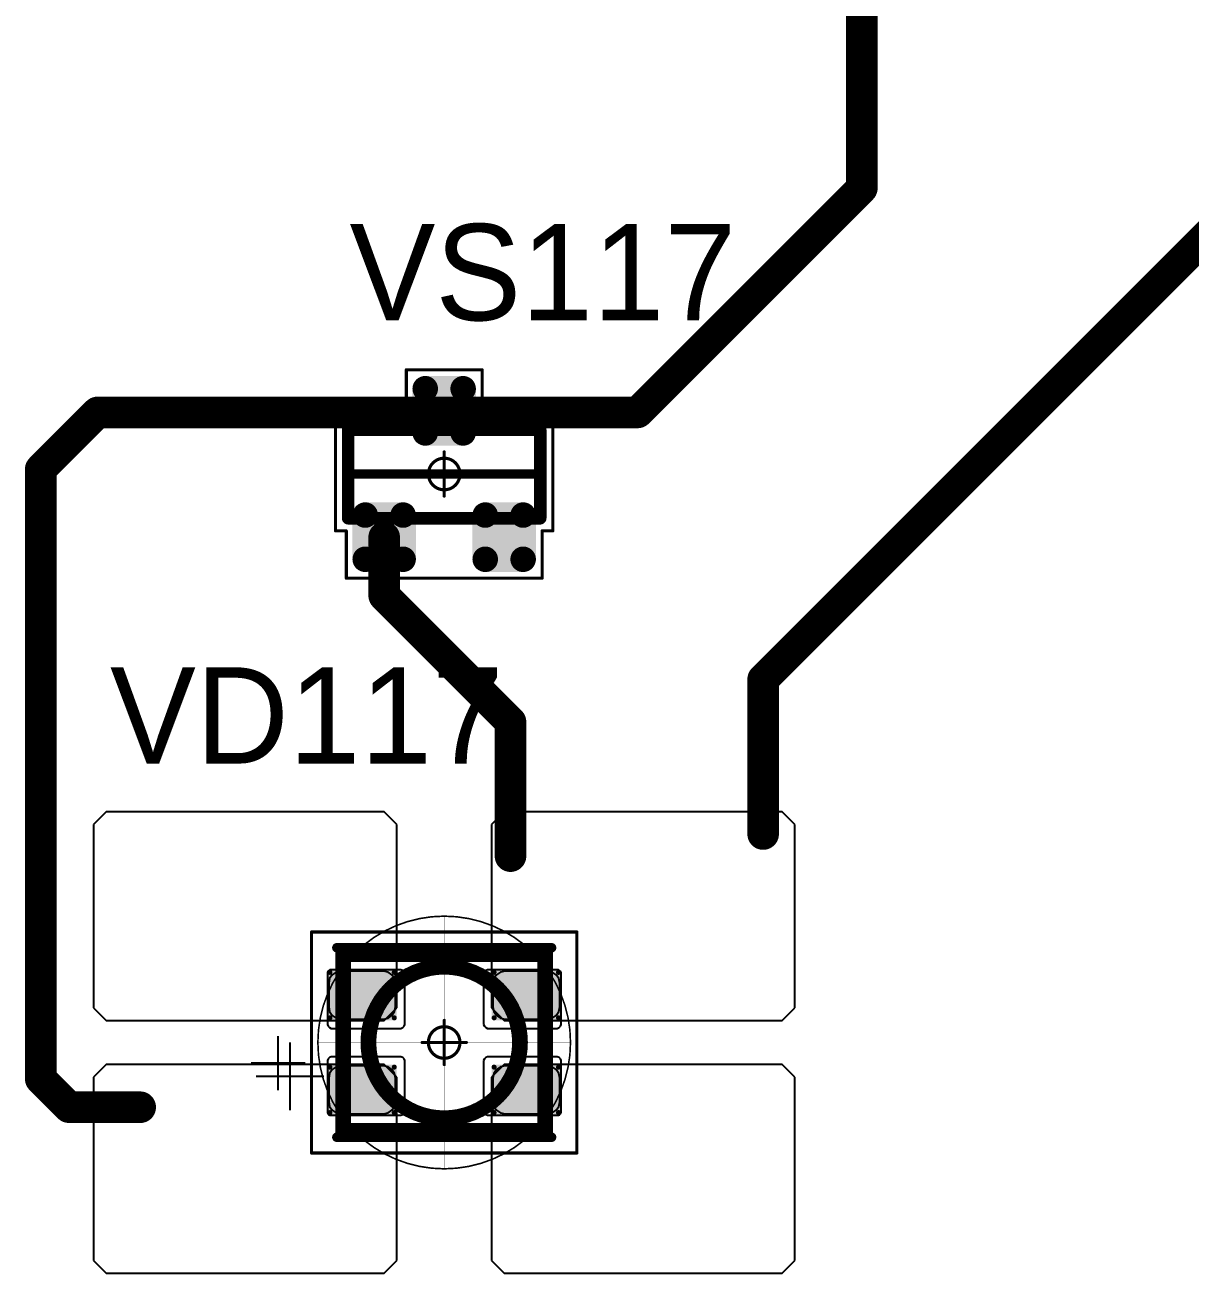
# Model space of a CAD drawing. Header units: millimetres. Extents: x 0 to 400, y 0 to 511.
# Drawn here: x 193.36 to 211.81, y 37.85 to 57.61 of the extents above; entities that cross this region are included whole.
import ezdxf

# ---------------------------------------------------------------- set-up
doc = ezdxf.new("R2010")
doc.units = ezdxf.units.MM
for name, color, linetype in [('Mechanical13', 56, 'Continuous'), ('Mechanical15', 56, 'Continuous'), ('Mechanical2', 216, 'Continuous'), ('TopLayer', 1, 'Continuous'), ('TopOverlay', 2, 'Continuous'), ('TopPaste', 8, 'Continuous'), ('TopSolder', 216, 'Continuous')]:
    doc.layers.add(name, color=color, linetype=linetype)

# ---------------------------------------------------------------- blocks, each defined once
blk = doc.blocks.new('SOT23_480')
at = {"layer": 'Mechanical13', "const_width": 0.2}
for points in [[(-0.7, 1.52), (0.7, 1.52)], [(-0.7, 1.52), (-0.7, -1.52)], [(0.7, 1.52), (0.7, -1.52)], [(-0.7, -1.52), (0.7, -1.52)]]:
    blk.add_lwpolyline(points, dxfattribs=at)
at = {"layer": 'Mechanical13', "const_width": 0.1}
for points in [[(-0.75, 1.52, 1), (-0.65, 1.52, 1)], [(-0.75, 1.52, 1), (-0.65, 1.52, 1)], [(0.65, 1.52, 1), (0.75, 1.52, 1)], [(0.65, 1.52, 1), (0.75, 1.52, 1)], [(-0.75, -1.52, 1), (-0.65, -1.52, 1)], [(-0.75, -1.52, 1), (-0.65, -1.52, 1)], [(0.65, -1.52, 1), (0.75, -1.52, 1)], [(0.65, -1.52, 1), (0.75, -1.52, 1)]]:
    blk.add_lwpolyline(points, format="xyb", close=True, dxfattribs=at)
at = {"layer": 'Mechanical15', "const_width": 0.05}
for points in [[(-0.9, 1.72), (-0.9, 1.55)], [(-0.9, 1.72), (0.9, 1.72)], [(0.9, 1.72), (0.9, 0.6)], [(-1.65, 1.55), (-1.65, -1.55)], [(-1.65, 1.55), (-0.9, 1.55)], [(0.9, 0.6), (1.65, 0.6)], [(1.65, 0.6), (1.65, -0.6)], [(0, 0.35), (0, -0.35)], [(-0.35, 0), (0.35, 0)], [(0.9, -0.6), (1.65, -0.6)], [(0.9, -0.6), (0.9, -1.72)], [(-1.65, -1.55), (-0.9, -1.55)], [(-0.9, -1.55), (-0.9, -1.72)], [(-0.9, -1.72), (0.9, -1.72)]]:
    blk.add_lwpolyline(points, dxfattribs=at)
at = {"layer": 'Mechanical15'}
for points, const_width in [([(-0.913, 1.72, 1), (-0.888, 1.72, 1)], 0.025), ([(-0.913, 1.72, 1), (-0.888, 1.72, 1)], 0.025), ([(0.888, 1.72, 1), (0.913, 1.72, 1)], 0.025), ([(0.888, 1.72, 1), (0.913, 1.72, 1)], 0.025), ([(-1.662, 1.55, 1), (-1.637, 1.55, 1)], 0.025), ([(-1.662, 1.55, 1), (-1.637, 1.55, 1)], 0.025), ([(-0.913, 1.55, 1), (-0.888, 1.55, 1)], 0.025), ([(-0.913, 1.55, 1), (-0.888, 1.55, 1)], 0.025), ([(0.888, 0.6, 1), (0.913, 0.6, 1)], 0.025), ([(0.888, 0.6, 1), (0.913, 0.6, 1)], 0.025), ([(1.637, 0.6, 1), (1.662, 0.6, 1)], 0.025), ([(1.637, 0.6, 1), (1.662, 0.6, 1)], 0.025), ([(0.25, 0, 1), (-0.25, 0, 1)], 0.05), ([(-0.012, 0.35, 1), (0.012, 0.35, 1)], 0.025), ([(-0.362, 0, 1), (-0.337, 0, 1)], 0.025), ([(-0.262, 0, 1), (-0.238, 0, 1)], 0.025), ([(0.238, 0, 1), (0.262, 0, 1)], 0.025), ([(0.337, 0, 1), (0.362, 0, 1)], 0.025), ([(-0.012, -0.35, 1), (0.012, -0.35, 1)], 0.025), ([(0.888, -0.6, 1), (0.913, -0.6, 1)], 0.025), ([(0.888, -0.6, 1), (0.913, -0.6, 1)], 0.025), ([(1.637, -0.6, 1), (1.662, -0.6, 1)], 0.025), ([(1.637, -0.6, 1), (1.662, -0.6, 1)], 0.025), ([(-1.662, -1.55, 1), (-1.637, -1.55, 1)], 0.025), ([(-1.662, -1.55, 1), (-1.637, -1.55, 1)], 0.025), ([(-0.913, -1.55, 1), (-0.888, -1.55, 1)], 0.025), ([(-0.913, -1.55, 1), (-0.888, -1.55, 1)], 0.025), ([(-0.913, -1.72, 1), (-0.888, -1.72, 1)], 0.025), ([(-0.913, -1.72, 1), (-0.888, -1.72, 1)], 0.025), ([(0.888, -1.72, 1), (0.913, -1.72, 1)], 0.025), ([(0.888, -1.72, 1), (0.913, -1.72, 1)], 0.025)]:
    blk.add_lwpolyline(points, format="xyb", close=True, dxfattribs=dict(at, const_width=const_width))
at = {"layer": 'TopLayer', "const_width": 0.1}
for points in [[(-1.4, 1.25, 1), (-1.3, 1.25, 1)], [(-0.7, 1.25, 1), (-0.6, 1.25, 1)], [(-1.4, 0.65, 1), (-1.3, 0.65, 1)], [(-0.7, 0.65, 1), (-0.6, 0.65, 1)], [(0.6, 0.3, 1), (0.7, 0.3, 1)], [(1.3, 0.3, 1), (1.4, 0.3, 1)], [(0.6, -0.3, 1), (0.7, -0.3, 1)], [(1.3, -0.3, 1), (1.4, -0.3, 1)], [(-1.4, -0.65, 1), (-1.3, -0.65, 1)], [(-0.7, -0.65, 1), (-0.6, -0.65, 1)], [(-1.4, -1.25, 1), (-1.3, -1.25, 1)], [(-0.7, -1.25, 1), (-0.6, -1.25, 1)]]:
    blk.add_lwpolyline(points, format="xyb", close=True, dxfattribs=at)
at = {"layer": 'TopLayer'}
for points in [[(-1.45, 1.25), (-1.45, 0.65), (-0.55, 1.25), (-0.55, 0.65)], [(-1.35, 1.35), (-1.35, 0.55), (-0.65, 1.35), (-0.65, 0.55)], [(0.65, 0.4), (0.65, -0.4), (1.35, 0.4), (1.35, -0.4)], [(0.55, 0.3), (0.55, -0.3), (1.45, 0.3), (1.45, -0.3)], [(-1.35, -0.55), (-1.35, -1.35), (-0.65, -0.55), (-0.65, -1.35)], [(-1.45, -0.65), (-1.45, -1.25), (-0.55, -0.65), (-0.55, -1.25)]]:
    blk.add_solid(points, dxfattribs=at)
at = {"layer": 'TopOverlay', "const_width": 0.15}
blk.add_lwpolyline([(0, 1.5), (0, -1.5)], dxfattribs=at)
at = {"layer": 'TopOverlay', "const_width": 0.075}
for points in [[(-0.038, 1.5, 1), (0.038, 1.5, 1)], [(-0.038, -1.5, 1), (0.038, -1.5, 1)]]:
    blk.add_lwpolyline(points, format="xyb", close=True, dxfattribs=at)
at = {"layer": 'TopPaste', "const_width": 0.075}
for points in [[(-1.387, 1.25, 1), (-1.313, 1.25, 1)], [(-0.687, 1.25, 1), (-0.613, 1.25, 1)], [(-1.387, 0.65, 1), (-1.313, 0.65, 1)], [(-0.687, 0.65, 1), (-0.613, 0.65, 1)], [(0.613, 0.3, 1), (0.687, 0.3, 1)], [(1.313, 0.3, 1), (1.387, 0.3, 1)], [(0.613, -0.3, 1), (0.687, -0.3, 1)], [(1.313, -0.3, 1), (1.387, -0.3, 1)], [(-1.387, -0.65, 1), (-1.313, -0.65, 1)], [(-0.687, -0.65, 1), (-0.613, -0.65, 1)], [(-1.387, -1.25, 1), (-1.313, -1.25, 1)], [(-0.687, -1.25, 1), (-0.613, -1.25, 1)]]:
    blk.add_lwpolyline(points, format="xyb", close=True, dxfattribs=at)
at = {"layer": 'TopPaste'}
for points in [[(-1.425, 1.25), (-1.425, 0.65), (-0.575, 1.25), (-0.575, 0.65)], [(-1.35, 1.325), (-1.35, 0.575), (-0.65, 1.325), (-0.65, 0.575)], [(0.575, 0.3), (0.575, -0.3), (1.425, 0.3), (1.425, -0.3)], [(0.65, 0.375), (0.65, -0.375), (1.35, 0.375), (1.35, -0.375)], [(-1.35, -0.575), (-1.35, -1.325), (-0.65, -0.575), (-0.65, -1.325)], [(-1.425, -0.65), (-1.425, -1.25), (-0.575, -0.65), (-0.575, -1.25)]]:
    blk.add_solid(points, dxfattribs=at)
at = {"layer": 'TopSolder', "const_width": 0.202}
for points in [[(-1.451, 1.25, 1), (-1.249, 1.25, 1)], [(-0.751, 1.25, 1), (-0.549, 1.25, 1)], [(-1.451, 0.65, 1), (-1.249, 0.65, 1)], [(-0.751, 0.65, 1), (-0.549, 0.65, 1)], [(0.549, 0.3, 1), (0.751, 0.3, 1)], [(1.249, 0.3, 1), (1.451, 0.3, 1)], [(0.549, -0.3, 1), (0.751, -0.3, 1)], [(1.249, -0.3, 1), (1.451, -0.3, 1)], [(-1.451, -0.65, 1), (-1.249, -0.65, 1)], [(-0.751, -0.65, 1), (-0.549, -0.65, 1)], [(-1.451, -1.25, 1), (-1.249, -1.25, 1)], [(-0.751, -1.25, 1), (-0.549, -1.25, 1)]]:
    blk.add_lwpolyline(points, format="xyb", close=True, dxfattribs=at)
at = {"layer": 'TopSolder'}
for points in [[(-1.35, 1.452), (-1.35, 0.448), (-0.65, 1.452), (-0.65, 0.448)], [(-1.552, 1.25), (-1.552, 0.65), (-0.448, 1.25), (-0.448, 0.65)], [(0.65, 0.502), (0.65, -0.502), (1.35, 0.502), (1.35, -0.502)], [(0.448, 0.3), (0.448, -0.3), (1.552, 0.3), (1.552, -0.3)], [(-1.35, -0.448), (-1.35, -1.452), (-0.65, -0.448), (-0.65, -1.452)], [(-1.552, -0.65), (-1.552, -1.25), (-0.448, -0.65), (-0.448, -1.25)]]:
    blk.add_solid(points, dxfattribs=at)
blk = doc.blocks.new('E65F_684')
at = {"layer": 'Mechanical13'}
for p, q in [((2.441, 1.071), (2.441, 0)), ((1.905, 0.536), (2.976, 0.536))]:
    blk.add_line(p, q, dxfattribs=at)
at = {"layer": 'Mechanical13', "const_width": 0.25}
for points in [[(-1.6, 1.4), (-1.6, -1.4)], [(1.6, 1.4), (-1.6, 1.4)], [(1.6, 1.4), (1.6, -1.4)], [(1.6, -1.4), (-1.6, -1.4)]]:
    blk.add_lwpolyline(points, dxfattribs=at)
at = {"layer": 'Mechanical13'}
for points, const_width in [([(-1.663, 1.4, 1), (-1.538, 1.4, 1)], 0.125), ([(-1.663, 1.4, 1), (-1.538, 1.4, 1)], 0.125), ([(1.537, 1.4, 1), (1.662, 1.4, 1)], 0.125), ([(1.537, 1.4, 1), (1.662, 1.4, 1)], 0.125), ([(1.2, 0, 1), (-1.2, 0, 1)], 0.25), ([(-1.263, 0, 1), (-1.138, 0, 1)], 0.125), ([(1.137, 0, 1), (1.262, 0, 1)], 0.125), ([(-1.663, -1.4, 1), (-1.538, -1.4, 1)], 0.125), ([(-1.663, -1.4, 1), (-1.538, -1.4, 1)], 0.125), ([(1.537, -1.4, 1), (1.662, -1.4, 1)], 0.125), ([(1.537, -1.4, 1), (1.662, -1.4, 1)], 0.125)]:
    blk.add_lwpolyline(points, format="xyb", close=True, dxfattribs=dict(at, const_width=const_width))
at = {"layer": 'Mechanical15', "const_width": 0.05}
for points in [[(2.1, 1.75), (-2.1, 1.75)], [(-2.1, 1.75), (-2.1, -1.75)], [(2.1, 1.75), (2.1, -1.75)], [(0, -0.35), (0, 0.35)], [(0, -0.35), (0, 0.35)], [(0.35, 0), (-0.35, 0)], [(0.35, 0), (-0.35, 0)], [(2.1, -1.75), (-2.1, -1.75)]]:
    blk.add_lwpolyline(points, dxfattribs=at)
at = {"layer": 'Mechanical15'}
for points, const_width in [([(-2.113, 1.75, 1), (-2.088, 1.75, 1)], 0.025), ([(-2.113, 1.75, 1), (-2.088, 1.75, 1)], 0.025), ([(2.087, 1.75, 1), (2.112, 1.75, 1)], 0.025), ([(2.087, 1.75, 1), (2.112, 1.75, 1)], 0.025), ([(0.25, 0, 1), (-0.25, 0, 1)], 0.05), ([(0.25, 0, 1), (-0.25, 0, 1)], 0.05), ([(-0.013, 0.35, 1), (0.012, 0.35, 1)], 0.025), ([(-0.013, 0.35, 1), (0.012, 0.35, 1)], 0.025), ([(-0.363, 0, 1), (-0.338, 0, 1)], 0.025), ([(-0.363, 0, 1), (-0.338, 0, 1)], 0.025), ([(-0.263, 0, 1), (-0.238, 0, 1)], 0.025), ([(-0.263, 0, 1), (-0.238, 0, 1)], 0.025), ([(0.237, 0, 1), (0.262, 0, 1)], 0.025), ([(0.237, 0, 1), (0.262, 0, 1)], 0.025), ([(0.337, 0, 1), (0.362, 0, 1)], 0.025), ([(0.337, 0, 1), (0.362, 0, 1)], 0.025), ([(-0.013, -0.35, 1), (0.012, -0.35, 1)], 0.025), ([(-0.013, -0.35, 1), (0.012, -0.35, 1)], 0.025), ([(-2.113, -1.75, 1), (-2.088, -1.75, 1)], 0.025), ([(-2.113, -1.75, 1), (-2.088, -1.75, 1)], 0.025), ([(2.087, -1.75, 1), (2.112, -1.75, 1)], 0.025), ([(2.087, -1.75, 1), (2.112, -1.75, 1)], 0.025)]:
    blk.add_lwpolyline(points, format="xyb", close=True, dxfattribs=dict(at, const_width=const_width))
at = {"layer": 'TopLayer'}
for p, q in [((-5.35, 3.65), (-5.55, 3.45)), ((-0.95, 3.65), (-5.35, 3.65)), ((-5.35, 3.65), (-5.35, 3.65)), ((-0.75, 3.45), (-0.95, 3.65)), ((0.95, 3.65), (0.75, 3.45)), ((5.35, 3.65), (0.95, 3.65)), ((0.95, 3.65), (0.95, 3.65)), ((5.55, 3.45), (5.35, 3.65)), ((-5.55, 3.45), (-5.55, 3.45)), ((-5.55, 3.45), (-5.55, 0.55)), ((-0.75, 0.55), (-0.75, 3.45)), ((0.75, 3.45), (0.75, 3.45)), ((0.75, 3.45), (0.75, 0.55)), ((5.55, 0.55), (5.55, 3.45)), ((-5.55, 0.55), (-5.35, 0.35)), ((-0.95, 0.35), (-0.75, 0.55)), ((0.75, 0.55), (0.95, 0.35)), ((5.35, 0.35), (5.55, 0.55)), ((-5.35, 0.35), (-0.95, 0.35)), ((0.95, 0.35), (5.35, 0.35)), ((-5.35, -0.35), (-5.55, -0.55)), ((-0.95, -0.35), (-5.35, -0.35)), ((-5.35, -0.35), (-5.35, -0.35)), ((-0.75, -0.55), (-0.95, -0.35)), ((0.95, -0.35), (0.75, -0.55)), ((5.35, -0.35), (0.95, -0.35)), ((0.95, -0.35), (0.95, -0.35)), ((5.55, -0.55), (5.35, -0.35)), ((-5.55, -0.55), (-5.55, -0.55)), ((-5.55, -0.55), (-5.55, -3.45)), ((-0.75, -3.45), (-0.75, -0.55)), ((0.75, -0.55), (0.75, -0.55)), ((0.75, -0.55), (0.75, -3.45)), ((5.55, -3.45), (5.55, -0.55)), ((-5.55, -3.45), (-5.35, -3.65)), ((-0.95, -3.65), (-0.75, -3.45)), ((0.75, -3.45), (0.95, -3.65)), ((5.35, -3.65), (5.55, -3.45)), ((-5.35, -3.65), (-0.95, -3.65)), ((0.95, -3.65), (5.35, -3.65))]:
    blk.add_line(p, q, dxfattribs=at)
at = {"layer": 'TopLayer', "const_width": 0.04}
for points in [[(-1.83, 1.11, 1), (-1.79, 1.11, 1)], [(-0.81, 1.11, 1), (-0.77, 1.11, 1)], [(0.77, 1.11, 1), (0.81, 1.11, 1)], [(1.79, 1.11, 1), (1.83, 1.11, 1)], [(-1.83, 0.39, 1), (-1.79, 0.39, 1)], [(-0.81, 0.39, 1), (-0.77, 0.39, 1)], [(0.77, 0.39, 1), (0.81, 0.39, 1)], [(1.79, 0.39, 1), (1.83, 0.39, 1)], [(-1.83, -0.39, 1), (-1.79, -0.39, 1)], [(-0.81, -0.39, 1), (-0.77, -0.39, 1)], [(0.77, -0.39, 1), (0.81, -0.39, 1)], [(1.79, -0.39, 1), (1.83, -0.39, 1)], [(-1.83, -1.11, 1), (-1.79, -1.11, 1)], [(-0.81, -1.11, 1), (-0.77, -1.11, 1)], [(0.77, -1.11, 1), (0.81, -1.11, 1)], [(1.79, -1.11, 1), (1.83, -1.11, 1)]]:
    blk.add_lwpolyline(points, format="xyb", close=True, dxfattribs=at)
at = {"layer": 'TopLayer'}
for points in [[(-1.85, 1.11), (-1.85, 0.39), (-0.75, 1.11), (-0.75, 0.39)], [(-1.81, 1.15), (-1.81, 0.35), (-0.79, 1.15), (-0.79, 0.35)], [(0.75, 1.11), (0.75, 0.39), (1.85, 1.11), (1.85, 0.39)], [(0.79, 1.15), (0.79, 0.35), (1.81, 1.15), (1.81, 0.35)], [(-1.85, -0.39), (-1.85, -1.11), (-0.75, -0.39), (-0.75, -1.11)], [(-1.81, -0.35), (-1.81, -1.15), (-0.79, -0.35), (-0.79, -1.15)], [(0.75, -0.39), (0.75, -1.11), (1.85, -0.39), (1.85, -1.11)], [(0.79, -0.35), (0.79, -1.15), (1.81, -0.35), (1.81, -1.15)]]:
    blk.add_solid(points, dxfattribs=at)
at = {"layer": 'TopOverlay'}
for p, q in [((2.628, 0.757), (2.628, -0.1)), ((2.2, 0.328), (3.057, 0.328))]:
    blk.add_line(p, q, dxfattribs=at)
at = {"layer": 'TopOverlay', "const_width": 0.15}
for points in [[(1.7, 1.5), (-1.7, 1.5)], [(1.7, -1.5), (-1.7, -1.5)]]:
    blk.add_lwpolyline(points, dxfattribs=at)
at = {"layer": 'TopOverlay', "const_width": 0.075}
for points in [[(-1.738, 1.5, 1), (-1.663, 1.5, 1)], [(1.662, 1.5, 1), (1.737, 1.5, 1)], [(-1.738, -1.5, 1), (-1.663, -1.5, 1)], [(1.662, -1.5, 1), (1.737, -1.5, 1)]]:
    blk.add_lwpolyline(points, format="xyb", close=True, dxfattribs=at)
at = {"layer": 'TopPaste'}
for p, q in [((-1.814, 1.011), (-1.829, 0.938)), ((-1.773, 1.073), (-1.814, 1.011)), ((-1.711, 1.114), (-1.773, 1.073)), ((-1.638, 1.129), (-1.711, 1.114)), ((-0.963, 1.129), (-1.638, 1.129)), ((-0.889, 1.114), (-0.963, 1.129)), ((-0.827, 1.073), (-0.889, 1.114)), ((-0.786, 1.011), (-0.827, 1.073)), ((-0.771, 0.938), (-0.786, 1.011)), ((0.786, 1.011), (0.771, 0.938)), ((0.827, 1.073), (0.786, 1.011)), ((0.889, 1.114), (0.827, 1.073)), ((0.962, 1.129), (0.889, 1.114)), ((1.637, 1.129), (0.962, 1.129)), ((1.711, 1.114), (1.637, 1.129)), ((1.773, 1.073), (1.711, 1.114)), ((1.814, 1.011), (1.773, 1.073)), ((1.829, 0.938), (1.814, 1.011)), ((-1.829, 0.938), (-1.829, 0.563)), ((-0.771, 0.563), (-0.771, 0.938)), ((0.771, 0.938), (0.771, 0.563)), ((1.829, 0.563), (1.829, 0.938)), ((-1.829, 0.563), (-1.814, 0.489)), ((-1.814, 0.489), (-1.773, 0.427)), ((-1.773, 0.427), (-1.711, 0.386)), ((-0.889, 0.386), (-0.827, 0.427)), ((-0.827, 0.427), (-0.786, 0.489)), ((-0.786, 0.489), (-0.771, 0.563)), ((0.771, 0.563), (0.786, 0.489)), ((0.786, 0.489), (0.827, 0.427)), ((0.827, 0.427), (0.889, 0.386)), ((1.711, 0.386), (1.773, 0.427)), ((1.773, 0.427), (1.814, 0.489)), ((1.814, 0.489), (1.829, 0.563)), ((-1.711, 0.386), (-1.638, 0.371)), ((-1.638, 0.371), (-0.963, 0.371)), ((-0.963, 0.371), (-0.889, 0.386)), ((0.889, 0.386), (0.962, 0.371)), ((0.962, 0.371), (1.637, 0.371)), ((1.637, 0.371), (1.711, 0.386)), ((-1.711, -0.386), (-1.773, -0.427)), ((-1.638, -0.371), (-1.711, -0.386)), ((-0.963, -0.371), (-1.638, -0.371)), ((-0.889, -0.386), (-0.963, -0.371)), ((-0.827, -0.427), (-0.889, -0.386)), ((0.889, -0.386), (0.827, -0.427)), ((0.962, -0.371), (0.889, -0.386)), ((1.637, -0.371), (0.962, -0.371)), ((1.711, -0.386), (1.637, -0.371)), ((1.773, -0.427), (1.711, -0.386)), ((-1.814, -0.489), (-1.829, -0.563)), ((-1.829, -0.563), (-1.829, -0.938)), ((-1.773, -0.427), (-1.814, -0.489)), ((-0.786, -0.489), (-0.827, -0.427)), ((-0.771, -0.563), (-0.786, -0.489)), ((-0.771, -0.938), (-0.771, -0.563)), ((0.786, -0.489), (0.771, -0.563)), ((0.771, -0.563), (0.771, -0.938)), ((0.827, -0.427), (0.786, -0.489)), ((1.814, -0.489), (1.773, -0.427)), ((1.829, -0.563), (1.814, -0.489)), ((1.829, -0.938), (1.829, -0.563)), ((-1.829, -0.938), (-1.814, -1.011)), ((-0.786, -1.011), (-0.771, -0.938)), ((0.771, -0.938), (0.786, -1.011)), ((1.814, -1.011), (1.829, -0.938)), ((-1.814, -1.011), (-1.773, -1.073)), ((-1.773, -1.073), (-1.711, -1.114)), ((-1.711, -1.114), (-1.638, -1.129)), ((-1.638, -1.129), (-0.963, -1.129)), ((-0.963, -1.129), (-0.889, -1.114)), ((-0.889, -1.114), (-0.827, -1.073)), ((-0.827, -1.073), (-0.786, -1.011)), ((0.786, -1.011), (0.827, -1.073)), ((0.827, -1.073), (0.889, -1.114)), ((0.889, -1.114), (0.962, -1.129)), ((0.962, -1.129), (1.637, -1.129)), ((1.637, -1.129), (1.711, -1.114)), ((1.711, -1.114), (1.773, -1.073)), ((1.773, -1.073), (1.814, -1.011))]:
    blk.add_line(p, q, dxfattribs=at)
at = {"layer": 'TopSolder'}
for p, q in [((-1.842, 1.129), (-1.85, 1.111)), ((-1.85, 1.111), (-1.85, 1.101)), ((-1.85, 1.101), (-1.85, 1.101)), ((-1.85, 1.101), (-1.85, 0.301)), ((-1.828, 1.143), (-1.842, 1.129)), ((-1.81, 1.151), (-1.828, 1.143)), ((-1.8, 1.151), (-1.81, 1.151)), ((-0.7, 1.151), (-1.8, 1.151)), ((-0.685, 1.151), (-0.7, 1.151)), ((-0.7, 1.151), (-0.7, 1.151)), ((-0.658, 1.139), (-0.685, 1.151)), ((-0.636, 1.118), (-0.658, 1.139)), ((-0.625, 1.09), (-0.636, 1.118)), ((-0.625, 1.076), (-0.625, 1.09)), ((-0.625, 0.301), (-0.625, 1.076)), ((0.636, 1.118), (0.625, 1.09)), ((0.625, 1.09), (0.625, 1.076)), ((0.625, 1.076), (0.625, 1.076)), ((0.625, 1.076), (0.625, 0.301)), ((0.657, 1.139), (0.636, 1.118)), ((0.685, 1.151), (0.657, 1.139)), ((0.7, 1.151), (0.685, 1.151)), ((1.8, 1.151), (0.7, 1.151)), ((1.81, 1.151), (1.8, 1.151)), ((1.8, 1.151), (1.8, 1.151)), ((1.828, 1.143), (1.81, 1.151)), ((1.842, 1.129), (1.828, 1.143)), ((1.85, 1.111), (1.842, 1.129)), ((1.85, 1.101), (1.85, 1.111)), ((1.85, 0.301), (1.85, 1.101)), ((-1.85, 0.301), (-1.85, 0.286)), ((-1.85, 0.286), (-1.839, 0.258)), ((-1.839, 0.258), (-1.818, 0.237)), ((-1.818, 0.237), (-1.79, 0.226)), ((-1.79, 0.226), (-1.775, 0.226)), ((-1.775, 0.226), (-1.775, 0.226)), ((-1.775, 0.226), (-0.7, 0.226)), ((-0.7, 0.226), (-0.685, 0.226)), ((-0.685, 0.226), (-0.658, 0.237)), ((-0.658, 0.237), (-0.636, 0.258)), ((-0.636, 0.258), (-0.625, 0.286)), ((-0.625, 0.286), (-0.625, 0.301)), ((-0.625, 0.301), (-0.625, 0.301)), ((0.625, 0.301), (0.625, 0.286)), ((0.625, 0.286), (0.636, 0.258)), ((0.636, 0.258), (0.657, 0.237)), ((0.657, 0.237), (0.685, 0.226)), ((0.685, 0.226), (0.7, 0.226)), ((0.7, 0.226), (0.7, 0.226)), ((0.7, 0.226), (1.775, 0.226)), ((1.775, 0.226), (1.79, 0.226)), ((1.79, 0.226), (1.817, 0.237)), ((1.817, 0.237), (1.839, 0.258)), ((1.839, 0.258), (1.85, 0.286)), ((1.85, 0.286), (1.85, 0.301)), ((1.85, 0.301), (1.85, 0.301)), ((-1.839, -0.257), (-1.85, -0.285)), ((-1.85, -0.285), (-1.85, -0.299)), ((-1.85, -0.299), (-1.85, -0.299)), ((-1.85, -0.299), (-1.85, -1.099)), ((-1.818, -0.236), (-1.839, -0.257)), ((-1.79, -0.224), (-1.818, -0.236)), ((-1.775, -0.224), (-1.79, -0.224)), ((-0.7, -0.224), (-1.775, -0.224)), ((-0.685, -0.224), (-0.7, -0.224)), ((-0.7, -0.224), (-0.7, -0.224)), ((-0.658, -0.236), (-0.685, -0.224)), ((-0.636, -0.257), (-0.658, -0.236)), ((-0.625, -0.285), (-0.636, -0.257)), ((-0.625, -0.299), (-0.625, -0.285)), ((-0.625, -1.074), (-0.625, -0.299)), ((0.636, -0.257), (0.625, -0.285)), ((0.625, -0.285), (0.625, -0.299)), ((0.625, -0.299), (0.625, -0.299)), ((0.625, -0.299), (0.625, -1.074)), ((0.657, -0.236), (0.636, -0.257)), ((0.685, -0.224), (0.657, -0.236)), ((0.7, -0.224), (0.685, -0.224)), ((1.775, -0.224), (0.7, -0.224)), ((1.79, -0.224), (1.775, -0.224)), ((1.775, -0.224), (1.775, -0.224)), ((1.817, -0.236), (1.79, -0.224)), ((1.839, -0.257), (1.817, -0.236)), ((1.85, -0.285), (1.839, -0.257)), ((1.85, -0.299), (1.85, -0.285)), ((1.85, -1.099), (1.85, -0.299)), ((-1.85, -1.099), (-1.85, -1.109)), ((-1.85, -1.109), (-1.842, -1.128)), ((-1.842, -1.128), (-1.828, -1.142)), ((-1.828, -1.142), (-1.81, -1.149)), ((-1.81, -1.149), (-1.8, -1.149)), ((-1.8, -1.149), (-0.7, -1.149)), ((-1.8, -1.149), (-1.8, -1.149)), ((-0.7, -1.149), (-0.685, -1.149)), ((-0.685, -1.149), (-0.658, -1.138)), ((-0.658, -1.138), (-0.636, -1.117)), ((-0.636, -1.117), (-0.625, -1.089)), ((-0.625, -1.089), (-0.625, -1.074)), ((-0.625, -1.074), (-0.625, -1.074)), ((0.625, -1.074), (0.625, -1.089)), ((0.625, -1.089), (0.636, -1.117)), ((0.636, -1.117), (0.657, -1.138)), ((0.657, -1.138), (0.685, -1.149)), ((0.685, -1.149), (0.7, -1.149)), ((0.7, -1.149), (1.8, -1.149)), ((0.7, -1.149), (0.7, -1.149)), ((1.8, -1.149), (1.81, -1.149)), ((1.81, -1.149), (1.828, -1.142)), ((1.828, -1.142), (1.842, -1.128)), ((1.842, -1.128), (1.85, -1.109)), ((1.85, -1.109), (1.85, -1.099)), ((1.85, -1.099), (1.85, -1.099))]:
    blk.add_line(p, q, dxfattribs=at)

msp = doc.modelspace()

# ---------------------------------------------------------------- linework, layer by layer
at = {"layer": 'Mechanical2'}
for points, const_width in [([(202, 41.5, 1), (198, 41.5, 1)], 0.0254), ([(200, 43.5, 1), (200, 43.5, 1)], 0.0005), ([(197.994, 41.5, 1), (198.006, 41.5, 1)], 0.0127), ([(198, 41.5, 1), (198, 41.5, 1)], 0.0005), ([(201.994, 41.5, 1), (202.006, 41.5, 1)], 0.0127), ([(202, 41.5, 1), (202, 41.5, 1)], 0.0005), ([(200, 39.5, 1), (200, 39.5, 1)], 0.0005)]:
    msp.add_lwpolyline(points, format="xyb", close=True, dxfattribs=dict(at, const_width=const_width))
at = {"layer": 'Mechanical2', "const_width": 0.001}
for points in [[(200, 39.5), (200, 43.5)], [(198, 41.5), (202, 41.5)]]:
    msp.add_lwpolyline(points, dxfattribs=at)
at = {"layer": 'TopLayer', "const_width": 0.5}
for points in [[(206.613, 55.025), (206.613, 61.5)], [(205.05, 47.25), (214.918, 57.118)], [(203.063, 51.475), (206.613, 55.025)], [(193.612, 50.575), (194.512, 51.475)], [(194.512, 51.475), (199.912, 51.475)], [(199.912, 51.475), (203.063, 51.475)], [(193.612, 40.925), (193.612, 50.575)], [(199.05, 48.575), (199.05, 49.5)], [(199.05, 48.575), (201.05, 46.575)], [(205.05, 44.8), (205.05, 47.25)], [(201.05, 44.45), (201.05, 46.575)], [(193.612, 40.925), (194.062, 40.475)], [(194.062, 40.475), (195.187, 40.475)]]:
    msp.add_lwpolyline(points, dxfattribs=at)
at = {"layer": 'TopLayer', "const_width": 0.25}
for points in [[(206.488, 55.025, 1), (206.738, 55.025, 1)], [(206.488, 55.025, 1), (206.738, 55.025, 1)], [(194.387, 51.475, 1), (194.637, 51.475, 1)], [(194.387, 51.475, 1), (194.637, 51.475, 1)], [(199.787, 51.475, 1), (200.037, 51.475, 1)], [(199.787, 51.475, 1), (200.037, 51.475, 1)], [(202.938, 51.475, 1), (203.188, 51.475, 1)], [(202.938, 51.475, 1), (203.188, 51.475, 1)], [(193.487, 50.575, 1), (193.737, 50.575, 1)], [(193.487, 50.575, 1), (193.737, 50.575, 1)], [(198.925, 49.5, 1), (199.175, 49.5, 1)], [(198.925, 48.575, 1), (199.175, 48.575, 1)], [(198.925, 48.575, 1), (199.175, 48.575, 1)], [(204.925, 47.25, 1), (205.175, 47.25, 1)], [(204.925, 47.25, 1), (205.175, 47.25, 1)], [(200.925, 46.575, 1), (201.175, 46.575, 1)], [(200.925, 46.575, 1), (201.175, 46.575, 1)], [(204.925, 44.8, 1), (205.175, 44.8, 1)], [(200.925, 44.45, 1), (201.175, 44.45, 1)], [(193.487, 40.925, 1), (193.737, 40.925, 1)], [(193.487, 40.925, 1), (193.737, 40.925, 1)], [(193.937, 40.475, 1), (194.187, 40.475, 1)], [(193.937, 40.475, 1), (194.187, 40.475, 1)], [(195.062, 40.475, 1), (195.312, 40.475, 1)]]:
    msp.add_lwpolyline(points, format="xyb", close=True, dxfattribs=at)

# ---------------------------------------------------------------- block references
for name, p, rotation in [('SOT23_480', (200, 50.5), 90), ('E65F_684', (200, 41.5), 180)]:
    msp.add_blockref(name, p, dxfattribs=dict(rotation=rotation))

# ---------------------------------------------------------------- texts
at = {"layer": 'TopOverlay'}
for s, p in [('VS117', (198.501, 52.934)), ('VD117', (194.709, 45.916))]:
    msp.add_text(s, height=1.524, dxfattribs=at).set_placement(p)

doc.saveas('drawing.dxf')
